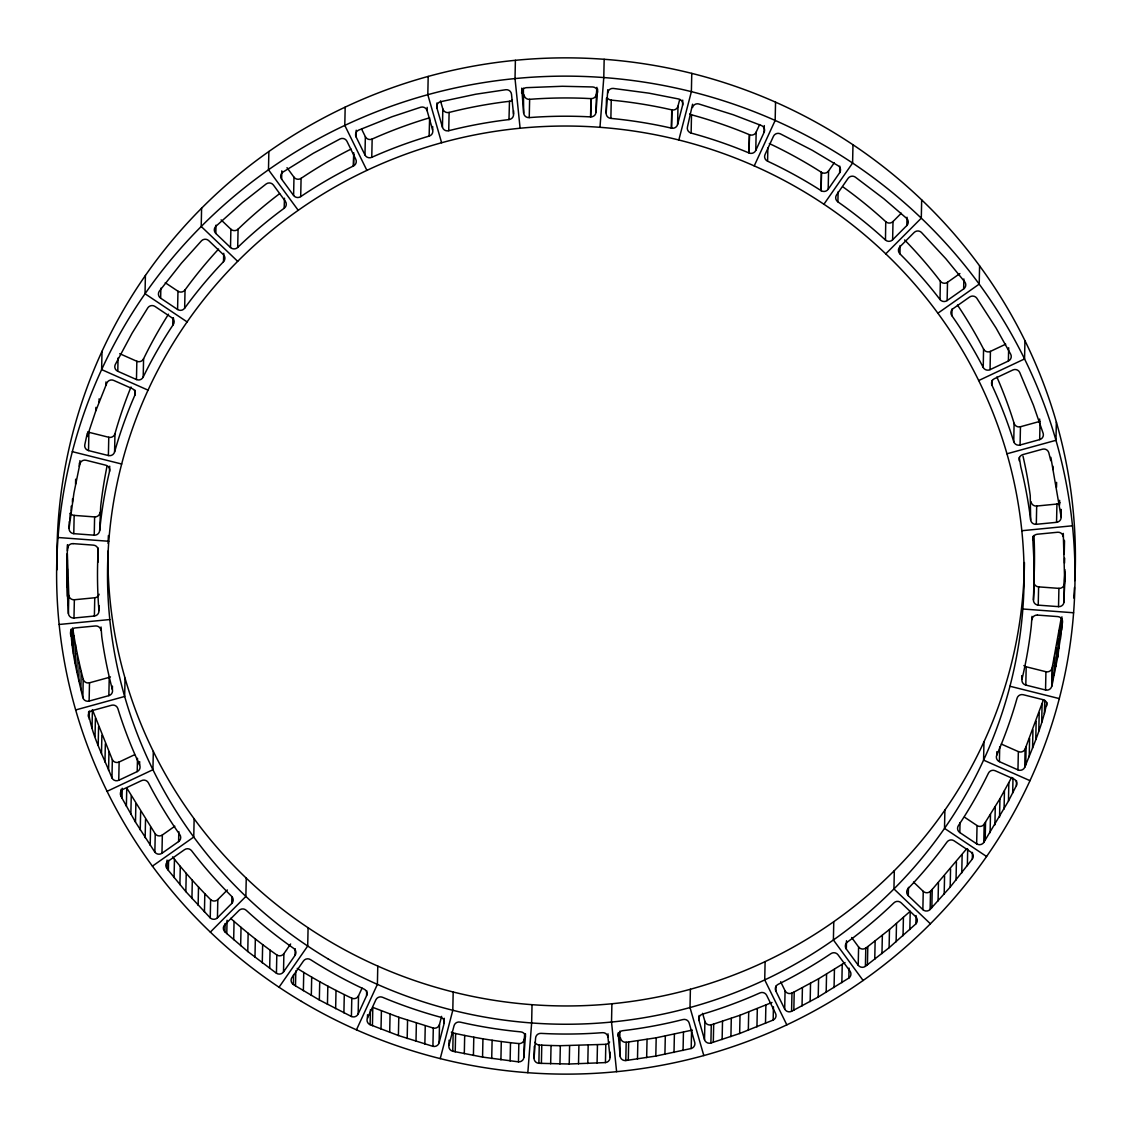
<?xml version="1.0" encoding="UTF-8"?>
<svg xmlns="http://www.w3.org/2000/svg" width="1132" height="1132" viewBox="0 0 1132 1132"><rect width="100%" height="100%" fill="white"/><g stroke="black" fill="none" stroke-linecap="round" stroke-linejoin="round"><path stroke-width="1.5" d="M99.036 605.592L98.937 610.572A5.094 4.995 1.2 0 1 94.381 616.034L73.976 618.015A5.094 4.995 1.2 0 1 68.401 613.544L67.085 587.168L67.269 554.029M68.401 613.544L68.783 595.276L67.34 553.746M1064.66 581.296L1063.288 533.398M67.142 559.887L67.467 544.648M66.944 578.07L67.326 559.802M67.481 550.789L67.694 545.001M67.085 587.168L67.467 568.901M67.382 596.267L67.764 577.999M69.08 528.319L73.92 493.142L79.891 463.865A5.094 4.995 1.2 0 1 86.074 460.257L105.814 465.21A5.094 4.995 1.2 0 1 109.592 471.167L108.205 477.18A468.308 458.913 1.2 0 0 100.309 524.583L99.673 530.583A5.094 4.995 1.2 0 1 94.225 535.181L73.778 533.667A5.094 4.995 1.2 0 1 69.08 528.319L69.222 521.682M67.849 605.351L68.231 587.083M69.986 520.154L70.127 513.504M71.132 511.126L71.245 506.145M72.448 502.127L72.519 498.802M112.45 686.162L112.379 689.487A5.094 4.995 1.2 0 1 108.856 695.642L89.117 701.076A5.094 4.995 1.2 0 1 82.834 697.609C77.641 675.153 71.5 652.428 70.948 629.307M73.778 533.667L74.16 515.4A5.094 4.995 1.2 0 1 70.283 513.15M72.08 644.971L72.434 628.359M75.547 484.185L75.66 479.204M73.976 618.015L74.358 599.748A5.094 4.995 1.2 0 1 68.783 595.276M73.523 653.956L73.905 635.689L72.703 628.189M75.108 662.928L75.49 644.646L73.905 635.689M79.297 466.37L79.367 463.045M79.863 463.964L79.933 460.639M76.863 671.856L77.245 653.588L75.49 644.646M78.773 680.757L79.155 662.489L77.245 653.588M80.839 689.629L81.221 671.361L79.155 662.489M88.522 450.578A5.094 4.995 1.2 0 1 84.843 444.508L87.263 433.301M82.834 697.609L83.216 679.341L81.221 671.361M87.673 431.83A5.094 4.995 1.2 0 0 88.904 432.311L88.522 450.578L108.389 455.545A5.094 4.995 1.2 0 0 114.587 451.951L116.271 446.15A468.308 458.913 1.2 0 1 132.444 400.813L134.878 395.139A5.094 4.995 1.2 0 0 132.218 388.616L113.653 380.394A5.094 4.995 1.2 0 0 106.917 382.885L95.852 410.69L87.192 436.627M139.661 761.61L139.59 764.921A5.094 4.995 1.2 0 1 137.213 771.585L118.747 780.288A5.094 4.995 1.2 0 1 111.955 777.953C103.465 756.431 91.324 734.951 88.551 711.929M89.117 701.076L89.499 682.794A5.094 4.995 1.2 0 1 83.216 679.341M89.187 719.273L89.357 710.967M95.852 410.69L95.923 407.378M94.225 535.181L94.607 516.914L74.16 515.4M92.032 727.933L92.414 709.665L112.337 759.685L111.955 777.953M94.381 616.034L94.763 597.767A5.094 4.995 1.2 0 0 99.121 594.243M99.05 402.157L99.121 398.832M102.007 351.33L101.625 369.598L148.037 390.144M95.031 736.536L95.413 718.268M99.673 530.583L100.691 506.315A468.308 458.913 1.2 0 1 106.917 466.752M98.187 745.097L98.583 726.829M112.379 689.487L110.865 683.629A468.308 458.913 1.2 0 1 101.753 636.425L101.031 626.987M105.884 385.248L105.955 381.923M101.498 753.601L101.88 735.333M108.389 455.545L108.771 437.277A5.094 4.995 1.2 0 0 114.969 433.683L116.653 427.868A468.308 458.913 1.2 0 1 131.001 387.002M109.563 471.294L109.705 466.186M104.965 762.048L105.347 743.781M108.856 695.642L109.238 677.375A5.094 4.995 1.2 0 0 110.455 676.865M114.587 451.951L114.969 433.683M108.573 770.439L108.955 752.172M173.408 317.922L173.267 324.573L169.857 329.752A468.308 458.913 1.2 0 0 145.886 371.621L143.198 377.055A5.094 4.995 1.2 0 1 136.463 379.545L117.785 371.268L118.053 357.981M118.747 780.288L119.129 762.02L134.524 754.761M120.898 796.008L121.039 789.358M122.03 798.202L120.855 795.909A5.094 4.995 1.2 0 1 123.232 789.245L141.571 780.613A5.094 4.995 1.2 0 1 148.377 782.806L151.264 788.282A468.308 458.913 1.2 0 0 176.309 829.6L179.762 834.595A5.094 4.995 1.2 0 1 178.601 841.557L161.961 853.273A5.094 4.995 1.2 0 1 154.858 852.141L135.486 822.115L122.03 798.202L122.242 788.24M125.044 678.21L124.661 696.477L75.646 709.962M134.835 395.252L134.991 390.158M126.374 806.253L126.756 787.985L155.24 833.859L154.858 852.141M136.463 379.545L136.845 361.278L119.723 353.693M130.859 814.219L131.241 795.952M143.198 377.055L143.58 358.787L146.269 353.354A468.308 458.913 1.2 0 1 168.498 314.187M145.405 275.486L145.023 293.754L187.105 321.898M135.486 822.115L135.868 803.847M137.213 771.585L137.496 758.298M140.255 829.926L140.637 811.658M145.151 837.652L145.533 819.384M160.645 298.169A5.094 4.995 1.2 0 1 159.301 291.221L181.445 263.148L201.553 240.734A5.094 4.995 1.2 0 1 208.755 240.649L223.329 254.587A5.094 4.995 1.2 0 1 223.57 261.605L219.297 266.133A468.308 458.913 1.2 0 0 188.266 303.291L184.657 308.187A5.094 4.995 1.2 0 1 177.583 309.489L160.645 298.169L160.857 288.193M150.188 845.307L150.57 827.039M153.315 751.45L152.933 769.718L107.059 791.339M161.961 853.273L162.343 835.006L174.823 826.218M173.196 324.672L173.338 318.021M177.583 309.489L177.965 291.221L165.258 282.731M166.857 868.386L167.041 860.094M231.89 896.799L231.749 903.449L217.443 917.811A5.094 4.995 1.2 0 1 210.241 917.896L185.846 891.62L168.371 870.367L168.583 860.405M184.657 308.187L185.04 289.919L188.648 285.023A468.308 458.913 1.2 0 1 218.589 249.054M174.073 877.555L174.455 859.287L172.559 856.882M178.601 841.557L178.814 831.596M179.903 884.644L180.285 866.362L174.455 859.287M185.846 891.62L186.228 873.352L180.285 866.362M201.595 208.203L201.213 226.471L237.678 261.336M191.931 898.511L192.313 880.243L186.228 873.352M194.138 818.776L193.756 837.043L152.41 866.15M198.128 905.289L198.51 887.021L192.313 880.243M215.816 233.461A5.094 4.995 1.2 0 1 215.731 226.414L242.517 202.529L266.289 183.879A5.094 4.995 1.2 0 1 273.406 185.025L285.292 201.227A5.094 4.995 1.2 0 1 284.274 208.189L279.264 211.91A468.308 458.913 1.2 0 0 242.121 243.21L237.692 247.427A5.094 4.995 1.2 0 1 230.489 247.498L215.816 233.461L216 225.155M204.439 911.967L204.821 893.686L198.51 887.021M223.485 261.704L223.74 253.313M210.241 917.896L210.623 899.629L204.821 893.686M230.504 247.498L230.886 229.23L221.094 219.877M217.443 917.811L217.825 899.544L227.362 889.964M237.692 247.427L238.088 229.145L242.503 224.943A468.308 458.913 1.2 0 1 279.646 193.643M224.943 931.862L225.126 923.556M295.197 948.701L295.056 955.351L283.509 971.935A5.094 4.995 1.2 0 1 276.434 973.251L247.767 951.517L226.782 933.546L227.065 920.259M233.673 939.659L234.055 921.391L230.603 918.335M240.663 945.644L241.045 927.377L234.055 921.391M246.252 878.149L245.87 896.417L210.326 932.117M247.767 951.517L248.149 933.249L241.045 927.377M268.864 151.504L268.482 169.786L298.225 210.311M254.969 957.262L255.351 938.994L248.149 933.249M262.27 962.893L262.652 944.612L255.351 938.994M281.627 179.153A5.094 4.995 1.2 0 1 282.788 172.191L313.408 153.23L340.138 138.911A5.094 4.995 1.2 0 1 346.93 141.245L355.759 159.23A5.094 4.995 1.2 0 1 353.538 165.909L347.949 168.725A468.308 458.913 1.2 0 0 305.81 193.232L300.702 196.614A5.094 4.995 1.2 0 1 293.598 195.468L281.627 179.153L281.797 170.847M284.174 208.26L284.486 198.213M269.671 968.384L270.053 950.116L262.652 944.612M276.434 973.251L276.816 954.983L270.053 950.116M293.598 195.468L293.98 177.2L287.004 167.678M283.509 971.935L283.891 953.668L290.627 943.989M300.702 196.614L301.084 178.347L306.192 174.965A468.308 458.913 1.2 0 1 348.331 150.457L351.062 149.07M293.386 984.5L293.598 974.539M366.683 990.712L366.584 995.693L358.151 1014.003A5.094 4.995 1.2 0 1 351.415 1016.494L319.337 999.981L295.494 985.845L295.806 970.902M303.362 990.698L303.744 972.43L297.192 968.384M308.088 927.759L307.706 946.027L279.024 987.231M311.314 995.41L311.696 977.128L303.744 972.43M319.337 999.981L319.719 981.713L311.696 977.128M345.175 107.13L344.793 125.397L366.895 170.38M327.445 1004.409L327.827 986.142L319.719 981.713M335.638 1008.711L336.02 990.443L327.827 986.142M353.425 165.965L353.708 152.679M353.538 165.909L353.778 154.277M432.693 126.543L432.622 129.869A5.094 4.995 1.2 0 1 429.24 136.066L423.241 137.878A468.308 458.913 1.2 0 0 377.395 154.843L371.763 157.306A5.094 4.995 1.2 0 1 364.971 154.971L356.071 136.873L356.212 130.222M343.902 1012.857L344.284 994.589L336.02 990.443M364.971 154.971L365.353 136.703L361.646 129.161M351.415 1016.494L351.797 998.226L344.284 994.589M371.763 157.306L372.159 139.038L377.777 136.576A468.308 458.913 1.2 0 1 423.623 119.61L429.622 117.799L429.127 136.095M358.151 1014.003L358.533 995.736L362.056 988.109M444.268 1018.291L444.168 1023.271L439.117 1042.742A5.094 4.995 1.2 0 1 432.919 1046.336L398.407 1035.525L370.008 1024.658A5.094 4.995 1.2 0 1 367.461 1018.05L367.532 1014.739M370.107 1024.701L370.419 1009.758M372.428 1025.663L372.81 1007.395L398.789 1017.258L433.301 1028.068A5.094 4.995 1.2 0 0 439.499 1024.474L441.593 1016.352M377.777 966.091L377.395 984.359L356.453 1029.837M381.017 1029.101L381.413 1010.834M389.691 1032.384L390.073 1014.116M398.407 1035.525L398.789 1017.258M407.18 1038.511L407.562 1020.243M432.622 129.869L427.104 110.667L427.174 107.342M428.193 76.424L427.811 94.692L441.607 142.745M415.996 1041.355L416.378 1023.087M513.603 110.724L513.532 114.035A5.094 4.995 1.2 0 1 509.103 119.553L502.863 120.332A468.308 458.913 1.2 0 0 454.71 129.232L448.725 130.704A5.094 4.995 1.2 0 1 442.442 127.251L436.895 107.908L436.994 102.913M442.442 127.237L442.824 108.969L440.518 100.918M424.868 1044.044L425.25 1025.762M448.725 130.704L449.107 112.436A5.094 4.995 1.2 0 1 442.824 108.969M432.919 1046.336L433.301 1028.068M439.117 1042.742L439.499 1024.474M525.517 1033.912L523.918 1057.26A5.094 4.995 1.2 0 1 518.456 1061.858L482.557 1057.09L452.673 1051.218A5.094 4.995 1.2 0 1 448.994 1045.147L449.107 1040.167M453.182 992L452.8 1010.268L440.235 1058.618M452.772 1051.232L453.154 1032.964M455.22 1051.798L455.602 1033.53L453.055 1032.95A5.094 4.995 1.2 0 1 451.328 1032.143M464.304 1053.722L464.686 1035.44L455.602 1033.53M473.417 1055.477L473.799 1037.209L464.686 1035.44M482.557 1057.09L482.94 1038.822L473.799 1037.209M508.976 119.568L509.485 101.286A5.094 4.995 1.2 0 0 512.414 99.899M491.713 1058.533L492.109 1040.266L482.94 1038.822M515.4 60.307L515.018 78.575L520.097 128.241M500.91 1059.835L501.292 1041.553L492.109 1040.266M597.611 89.004L596.026 112.21A5.094 4.995 1.2 0 1 590.692 116.893L584.409 116.596A468.308 458.913 1.2 0 0 535.394 117.162L529.238 117.601A5.094 4.995 1.2 0 1 523.663 113.129L521.725 88.154M523.677 113.129L523.366 88.183M529.238 117.601L529.635 99.319A5.094 4.995 1.2 0 1 524.045 94.847M510.122 1060.967L510.504 1042.699L501.292 1041.553M518.456 1061.858L518.838 1043.591A5.094 4.995 1.2 0 0 524.3 1038.992L524.682 1033.983M523.918 1057.26L524.3 1038.992M532.026 1004.678L531.644 1022.96L527.837 1072.712M534.318 1046.322L534.078 1057.953L535.592 1038.058A5.094 4.995 1.2 0 1 540.926 1033.374L547.209 1033.672A468.308 458.913 1.2 0 0 596.224 1033.106L602.365 1032.681A5.094 4.995 1.2 0 1 607.955 1037.153L609.992 1057.132A5.094 4.995 1.2 0 1 605.436 1062.594L569.226 1064.009L538.775 1063.302A5.094 4.995 1.2 0 1 534.063 1057.953M538.874 1063.316L539.257 1045.034M541.393 1063.443L541.775 1045.176L539.157 1045.034A5.094 4.995 1.2 0 1 534.955 1042.247M550.661 1063.797L551.043 1045.515L541.775 1045.176M559.944 1063.981L560.326 1045.699L605.818 1044.327A5.094 4.995 1.2 0 0 609.639 1041.992M569.226 1064.009L569.608 1045.727M590.564 116.893L590.946 98.626L584.791 98.328A468.308 458.913 1.2 0 0 535.776 98.894L529.635 99.319M590.692 116.893L591.074 98.626A5.094 4.995 1.2 0 0 596.408 93.942L596.918 87.32M596.026 112.21L596.408 93.942M578.509 1063.868L578.905 1045.6M604.163 59.288L603.78 77.556L599.974 127.322M682.723 100.14L682.624 105.12L677.601 124.463A5.094 4.995 1.2 0 1 671.517 128.157L665.375 126.798A468.308 458.913 1.2 0 0 616.997 119.016L610.87 118.393A5.094 4.995 1.2 0 1 606.172 113.044L606.483 98.088M606.172 113.044L607.771 89.683M587.791 1063.585L588.173 1045.317M610.87 118.393L611.252 100.125A5.094 4.995 1.2 0 1 607.375 97.876M597.073 1063.132L597.455 1044.864M605.436 1062.594L605.818 1044.327M607.941 1037.153L608.011 1033.827M609.992 1057.132L610.091 1052.152M611.903 1003.759L611.521 1022.026L616.6 1071.693M618.086 1036.233A5.094 4.995 1.2 0 1 622.515 1030.714L628.755 1029.936A468.308 458.913 1.2 0 0 676.908 1021.036L682.893 1019.564A5.094 4.995 1.2 0 1 689.176 1023.031L694.723 1042.374A5.094 4.995 1.2 0 1 691.199 1048.515L655.81 1056.071L625.685 1060.557A5.094 4.995 1.2 0 1 620.11 1056.085L618.157 1032.908M620.124 1056.085L619.827 1031.195M625.798 1060.543L626.18 1042.275A5.094 4.995 1.2 0 1 620.492 1037.818M628.288 1060.259L628.67 1041.978L656.192 1037.789L691.581 1030.247A5.094 4.995 1.2 0 0 692.218 1030.035M637.486 1059.014L637.868 1040.747M646.655 1057.613L647.051 1039.346M671.389 128.128L671.771 109.861L665.758 108.531A468.308 458.913 1.2 0 0 617.379 100.748L611.252 100.125M671.517 128.157L671.899 109.889A5.094 4.995 1.2 0 0 677.983 106.182L679.653 99.743M655.81 1056.071L656.192 1037.789M677.601 124.463L677.983 106.182M664.923 1054.359L665.305 1036.091M691.765 73.382L691.383 91.65L678.818 140M764.284 125.567L764.157 132.218L755.78 150.4A5.094 4.995 1.2 0 1 749.129 153.004L743.328 150.613A468.308 458.913 1.2 0 0 697.057 134.722L691.128 133.067L691.51 114.799A5.094 4.995 1.2 0 1 689.728 113.95M691.128 133.067A5.094 4.995 1.2 0 1 687.449 126.996L692.572 104.215M674.007 1052.491L674.389 1034.224M683.063 1050.468L683.445 1032.2M690.393 989.255L690.011 1007.537L703.807 1055.576M691.199 1048.515L691.581 1030.247M698.996 1020.399A5.094 4.995 1.2 0 1 702.378 1014.201L708.377 1012.39A468.308 458.913 1.2 0 0 754.223 995.424L759.841 992.962A5.094 4.995 1.2 0 1 766.647 995.297L775.547 1013.409A5.094 4.995 1.2 0 1 773.17 1020.059L739.649 1033.516L710.797 1043.067A5.094 4.995 1.2 0 1 704.5 1039.615L698.996 1020.399L699.095 1015.418M704.514 1039.615L704.896 1021.333L702.59 1013.338M710.896 1043.039L711.278 1024.771A5.094 4.995 1.2 0 1 704.882 1021.347M713.302 1042.317L713.684 1024.05L740.031 1015.248L772.01 1002.457M722.131 1039.544L722.513 1021.262M691.51 114.799L697.439 116.454A468.308 458.913 1.2 0 1 743.71 132.345L749.398 134.68L749.016 152.962L749.511 134.736A5.094 4.995 1.2 0 0 756.162 132.119L759.643 124.548M730.918 1036.601L731.3 1018.333M755.78 150.4L756.162 132.119M739.649 1033.516L740.031 1015.248M748.323 1030.276L748.705 1012.008M839.788 166.121L839.647 172.757L828.185 189.242A5.094 4.995 1.2 0 1 821.167 190.671L815.889 187.332A468.308 458.913 1.2 0 0 773.128 163.815L767.581 161.169L767.864 147.882M775.547 102.163L775.165 120.431L754.223 165.909M756.94 1026.894L757.322 1008.626M765.105 961.62L764.723 979.888L786.825 1024.87M765.501 1023.37L765.883 1005.103M773.17 1020.059L773.439 1006.773M775.844 991.038A5.094 4.995 1.2 0 1 778.08 984.359L783.669 981.543A468.308 458.913 1.2 0 0 825.808 957.035L830.916 953.653A5.094 4.995 1.2 0 1 838.02 954.8L849.991 971.114A5.094 4.995 1.2 0 1 848.83 978.076L818.21 997.037L791.48 1011.357A5.094 4.995 1.2 0 1 784.688 1009.022L775.844 991.038L775.958 986.057M784.688 1009.022L785.07 990.755L780.656 981.755M791.579 1011.315L791.961 993.033M793.829 1010.197L794.211 991.929L818.592 978.77L845.024 962.554M802.036 1005.952L802.418 987.684M821.068 190.6L821.45 172.333L816.271 169.064A468.308 458.913 1.2 0 0 773.51 145.533L769.35 143.566M821.167 190.671L821.45 172.333M810.158 1001.565L810.54 983.298M828.185 189.242L828.567 170.96L834.298 162.725M818.21 997.037L818.592 978.77M907.015 217.231L906.831 225.523L892.624 239.8A5.094 4.995 1.2 0 1 885.465 240.026L880.837 235.838A468.308 458.913 1.2 0 0 842.901 205.401L837.906 201.864L838.104 191.888M826.176 992.368L826.558 974.1M833.775 921.689L833.393 939.956L863.136 980.496M834.058 987.571L834.44 969.303M852.976 144.769L852.594 163.036L823.912 204.241M841.854 982.647L842.236 964.379M916.071 915.562L915.887 923.868L889.101 947.739L865.329 966.388A5.094 4.995 1.2 0 1 858.212 965.242L846.326 949.041L846.495 940.734M848.83 978.076L849.042 968.115M858.212 965.242L858.594 946.975L851.66 937.522M865.4 966.332L865.796 948.064M867.423 964.846L867.805 946.578L889.483 929.471L910.213 911.274L909.831 929.542M885.465 240.026L885.748 221.674L881.22 217.57A468.308 458.913 1.2 0 0 843.283 187.134M874.753 959.271L875.135 941.003M892.624 239.8L893.007 221.532L901.298 213.212M881.969 953.568L882.352 935.301M963.87 278.953L963.657 288.929L947.13 300.56A5.094 4.995 1.2 0 1 940.027 299.555L936.221 294.645A468.308 458.913 1.2 0 0 904.242 258.223L899.954 253.879L900.124 245.573M889.101 947.739L889.483 929.471M894.322 870.664L893.94 888.931L930.405 923.797M896.119 941.796L896.502 923.528M903.039 935.725L903.421 917.458M921.674 199.883L921.292 218.151L885.748 253.851M972.459 852.396L972.317 859.047L950.173 887.12L930.065 909.534A5.094 4.995 1.2 0 1 922.849 909.619L908.288 895.681L908.458 887.375M922.863 909.619L923.245 891.351L913.524 882.054M940.027 299.555L940.338 281.189L936.603 276.378A468.308 458.913 1.2 0 0 904.624 239.956M930.136 909.463L930.518 891.195M931.848 907.666L932.23 889.398L966.813 848.604M947.13 300.56L947.512 282.293L959.908 273.562M938.074 900.916L938.456 882.649M951.856 315.672A5.094 4.995 1.2 0 1 953.017 308.711L969.657 296.994A5.094 4.995 1.2 0 1 976.76 298.14L996.132 328.153L1010.763 354.358A5.094 4.995 1.2 0 1 1008.386 361.023L990.047 369.655A5.094 4.995 1.2 0 1 983.227 367.461L980.354 361.985A468.308 458.913 1.2 0 0 955.309 320.667L951.856 315.672L951.998 309.022M944.895 810.102L944.513 828.369L986.595 856.514M944.187 894.068L944.569 875.8M950.173 887.12L950.555 868.852M956.031 880.073L956.413 861.792M1016.494 780.613L1016.394 785.594L1008.456 801.06L983.736 842.519A5.094 4.995 1.2 0 1 976.647 843.835L959.823 832.572L960.035 822.61M961.761 872.913L962.143 854.646M979.59 265.85L979.208 284.118L937.862 313.224M967.365 865.669L967.704 849.057M983.227 367.461L983.567 349.08L980.737 343.718A468.308 458.913 1.2 0 0 957.502 305.074M976.647 843.835L977.043 825.553L964.422 817.12M990.047 369.655L990.429 351.387L1005.711 344.185M983.963 741.856L983.581 760.124L1029.993 780.67M992.028 385.347A5.094 4.995 1.2 0 1 994.405 378.682L1012.871 369.98A5.094 4.995 1.2 0 1 1019.663 372.315L1033.417 405.171L1043.195 433.457A5.094 4.995 1.2 0 1 1039.671 439.612L1020.073 445.003A5.094 4.995 1.2 0 1 1013.748 441.678L1011.895 435.792A468.308 458.913 1.2 0 0 994.547 390.851L992.028 385.347L992.127 380.366M983.793 842.434L984.175 824.167L999.938 798.753L1011.654 777.387M985.165 840.369L985.548 822.101M990.104 832.671L990.486 814.403M994.901 824.888L995.283 806.621M1046.845 702.434C1042.614 724.82 1033.219 746.243 1024.701 767.383A5.094 4.995 1.2 0 1 1017.965 769.873L999.4 761.652A5.094 4.995 1.2 0 1 996.74 755.143L996.853 751.705M999.4 761.652L999.712 746.71M1008.386 361.009L1008.669 347.722M999.556 817.021L999.938 798.753M1004.07 809.083L1004.452 790.815M1013.748 441.678L1014.102 423.297L1012.277 417.524A468.308 458.913 1.2 0 0 996.882 376.998M1008.456 801.06L1008.838 782.792M1061.25 510.122L1061.109 516.758A5.094 4.995 1.2 0 1 1056.552 522.333L1036.304 524.3A5.094 4.995 1.2 0 1 1030.658 519.956L1029.865 513.843A468.308 458.913 1.2 0 0 1020.753 466.639L1019.309 457.455M1012.687 792.966L1012.999 778.009M1020.073 445.003L1020.456 426.736A5.094 4.995 1.2 0 1 1014.131 423.41L1014.102 423.297M1024.941 340.661L1024.559 358.929L978.685 380.55M1017.965 769.873L1018.347 751.606L1001.339 744.078M1022.097 675.776L1022.026 679.101A5.094 4.995 1.2 0 0 1025.804 685.072L1045.543 689.996A5.094 4.995 1.2 0 0 1051.727 686.402L1057.698 657.126L1062.538 621.949A5.094 4.995 1.2 0 0 1057.84 616.6L1037.393 615.086M1022.125 675.663L1022.054 678.974L1023.413 673.087A468.308 458.913 1.2 0 0 1031.309 625.685L1032.002 616.36M1025.804 685.072L1026.186 666.79A5.094 4.995 1.2 0 1 1023.88 665.574M1024.743 767.298L1025.125 749.016L1043.449 699.717M1030.658 519.956L1030.247 495.575A468.308 458.913 1.2 0 0 1023.003 456.168M1025.734 765.02L1026.116 746.752M1063.995 602.04A5.094 4.995 1.2 0 1 1058.533 606.653L1038.228 605.139A5.094 4.995 1.2 0 1 1033.445 599.903L1033.757 593.748A468.308 458.913 1.2 0 0 1033.134 545.723L1032.752 536.37M1029.229 756.601L1029.611 738.333M1033.445 599.903L1034.139 575.481A468.308 458.913 1.2 0 0 1033.969 535.45M1036.304 524.3L1036.686 506.032A5.094 4.995 1.2 0 1 1031.04 501.688L1031.04 501.688M1032.568 748.111L1032.95 729.843M1039.586 422.335L1039.657 419.024M1039.671 439.612L1040.025 423M1038.228 605.139L1038.61 586.871A5.094 4.995 1.2 0 1 1033.827 581.636L1033.841 581.508M1035.766 739.578L1036.148 721.31M1038.808 730.975L1039.19 712.707M1041.695 722.343L1042.077 704.062M1044.426 713.641L1044.709 700.354M1045.543 689.996L1045.926 671.729A5.094 4.995 1.2 0 0 1052.109 668.135L1061.25 617.86M1061.123 516.871L1050.85 457.314M1052.845 469.511L1052.916 466.186M1056.354 422.038L1055.972 440.306L1006.956 453.791M1051.755 686.303L1052.137 668.036M1052.321 683.912L1052.703 665.63M1056.51 487.354L1056.609 482.359M1056.552 522.319L1056.934 504.051A5.094 4.995 1.2 0 0 1059.948 502.693M1054.274 675.012L1054.656 656.744M1056.071 666.083L1056.453 647.815M1059.538 505.297L1059.637 500.316M1058.533 606.639L1058.915 588.371L1038.61 586.871M1057.698 657.126L1058.08 638.858M1060.811 514.31L1060.91 509.329M1059.17 648.155L1059.552 629.873M1060.486 639.141L1060.868 620.874M1061.632 630.114L1061.915 616.827M1063.769 544.917L1063.868 539.936M1064.236 554.001L1064.519 540.714M1064.533 563.099L1064.646 558.118M1063.995 601.941L1064.901 569.665M1063.995 602.04L1064.858 572.113L1064.377 583.772A5.094 4.995 1.2 0 1 1058.915 588.371M448.994 1045.147L454.017 1025.818A5.094 4.995 1.2 0 1 460.101 1022.111L466.243 1023.469A468.308 458.913 1.2 0 0 514.621 1031.252L520.748 1031.875A5.094 4.995 1.2 0 1 525.446 1037.237M996.74 755.143L999.174 749.455A468.308 458.913 1.2 0 0 1015.347 704.132L1017.031 698.317A5.094 4.995 1.2 0 1 1023.229 694.723L1043.096 699.689A5.094 4.995 1.2 0 1 1046.775 705.76M367.461 1018.05L375.838 999.881A5.094 4.995 1.2 0 1 382.489 997.264L388.29 999.655A468.308 458.913 1.2 0 0 434.561 1015.546L440.49 1017.201A5.094 4.995 1.2 0 1 444.168 1023.271M932.23 889.398L930.447 891.266A5.094 4.995 1.2 0 1 923.245 891.351M867.805 946.578L865.711 948.121A5.094 4.995 1.2 0 1 858.594 946.975M794.211 991.929L791.862 993.089A5.094 4.995 1.2 0 1 785.07 990.755M711.179 1024.8L713.684 1024.05M89.499 682.794L109.238 677.375M1020.456 426.736L1040.053 421.345M449.107 112.436L455.092 110.964A468.308 458.913 1.2 0 1 503.245 102.064L509.485 101.286M626.081 1042.289L628.67 1041.978M74.358 599.748L94.763 597.767M1036.686 506.032L1056.934 504.051M59.133 624.482L109.804 619.544M1021.814 530.724L1072.485 525.786M551.043 1045.515L560.326 1045.699M58.015 537.502L108.799 541.266M1022.819 609.002L1073.603 612.766M73.085 543.629L93.39 545.129A5.094 4.995 1.2 0 1 98.173 550.364L97.861 556.519A468.308 458.913 1.2 0 0 98.484 604.559L98.937 610.572M510.504 1042.699L518.838 1043.591M88.904 432.311L108.771 437.277M1026.186 666.79L1045.926 671.729M72.321 451.668L121.676 464.021M1009.942 686.247L1059.297 698.6M295.494 985.845L293.301 984.444A5.094 4.995 1.2 0 1 291.957 977.51L303.433 961.04A5.094 4.995 1.2 0 1 310.451 959.596L315.729 962.936A468.308 458.913 1.2 0 0 358.49 986.467L364.037 989.099A5.094 4.995 1.2 0 1 366.584 995.707M226.782 933.546L224.872 931.792A5.094 4.995 1.2 0 1 224.773 924.731L238.994 910.468A5.094 4.995 1.2 0 1 246.153 910.241L250.78 914.43A468.308 458.913 1.2 0 0 288.717 944.866L293.712 948.418A5.094 4.995 1.2 0 1 295.056 955.351M885.748 221.674L885.847 221.759A5.094 4.995 1.2 0 0 893.007 221.532M168.371 870.367L166.8 868.315A5.094 4.995 1.2 0 1 167.96 861.339L184.488 849.707A5.094 4.995 1.2 0 1 191.591 850.712L195.397 855.622A468.308 458.913 1.2 0 0 227.376 892.044L231.664 896.388A5.094 4.995 1.2 0 1 231.763 903.449M940.338 281.189L940.409 281.288A5.094 4.995 1.2 0 0 947.512 282.293M983.567 349.08L983.623 349.194A5.094 4.995 1.2 0 0 990.429 351.387M139.59 764.921L137.071 759.416A468.308 458.913 1.2 0 1 119.723 714.476L117.87 708.59A5.094 4.995 1.2 0 0 111.544 705.264L91.947 710.655A5.094 4.995 1.2 0 0 88.423 716.811M1050.779 460.639L1048.784 452.659A5.094 4.995 1.2 0 0 1042.501 449.192L1022.762 454.625A5.094 4.995 1.2 0 0 1019.239 460.781M70.807 635.958L70.495 633.411A5.094 4.995 1.2 0 1 75.052 627.935L95.314 625.968A5.094 4.995 1.2 0 1 100.96 630.312L100.974 630.439M513.532 114.035L511.494 94.182A5.094 4.995 1.2 0 0 505.919 89.711L475.808 94.211L440.419 101.753A5.094 4.995 1.2 0 0 436.895 107.908M57.152 569.707A509.216 499 1.2 0 1 571.306 57.888A509.216 499 1.2 0 1 1074.848 580.589M1074.466 587.536A509.216 499 1.2 0 1 1073.716 597.965M1024.446 562.547A458.29 449.093 1.2 0 1 560.779 1005.923A458.29 449.093 1.2 0 1 107.936 551.185M108.092 543.346A458.29 449.093 1.2 0 1 108.403 535.521M97.918 562.279A468.308 458.913 1.2 0 1 97.96 547.86M217.825 899.544A5.094 4.995 1.2 0 1 210.623 899.629M238.074 229.145A5.094 4.995 1.2 0 1 230.886 229.23M283.891 953.668A5.094 4.995 1.2 0 1 276.816 954.969M358.547 995.736A5.094 4.995 1.2 0 1 351.797 998.226M100.055 512.315A5.094 4.995 1.2 0 1 94.607 516.914M185.04 289.919A5.094 4.995 1.2 0 1 177.965 291.221M143.58 358.787A5.094 4.995 1.2 0 1 136.845 361.278M117.77 371.282A5.094 4.995 1.2 0 1 115.223 364.674L132.062 333.247L147.882 307.748A5.094 4.995 1.2 0 1 154.971 306.432L171.795 317.696A5.094 4.995 1.2 0 1 173.267 324.573M67.623 548.228A5.094 4.995 1.2 0 1 73.085 543.629M162.343 835.006A5.094 4.995 1.2 0 1 155.24 833.859M119.129 762.02A5.094 4.995 1.2 0 1 112.337 759.685M984.118 824.252A5.094 4.995 1.2 0 1 977.029 825.568M1016.394 785.594A5.094 4.995 1.2 0 0 1013.833 779L995.155 770.722A5.094 4.995 1.2 0 0 988.42 773.213L985.731 778.646A468.308 458.913 1.2 0 1 961.761 820.53L958.351 825.709A5.094 4.995 1.2 0 0 959.823 832.572M1025.083 749.115A5.094 4.995 1.2 0 1 1018.347 751.606M1031.945 619.685A5.094 4.995 1.2 0 1 1037.393 615.086M1063.217 536.724A5.094 4.995 1.2 0 0 1057.642 532.252L1037.237 534.233A5.094 4.995 1.2 0 0 1032.681 539.695M372.159 139.038A5.094 4.995 1.2 0 1 365.353 136.703M356.071 136.873A5.094 4.995 1.2 0 1 358.448 130.208L391.969 116.752L420.821 107.2A5.094 4.995 1.2 0 1 427.118 110.653M301.084 178.347A5.094 4.995 1.2 0 1 293.98 177.2M692.501 107.526A5.094 4.995 1.2 0 1 698.699 103.932L733.211 114.742L761.61 125.61A5.094 4.995 1.2 0 1 764.157 132.218M837.906 201.864A5.094 4.995 1.2 0 1 836.562 194.916L848.109 178.332A5.094 4.995 1.2 0 1 855.184 177.031L883.851 198.751L906.746 218.476A5.094 4.995 1.2 0 1 906.845 225.537M828.567 170.96A5.094 4.995 1.2 0 1 821.549 172.404M767.581 161.169A5.094 4.995 1.2 0 1 765.034 154.575L773.467 136.264A5.094 4.995 1.2 0 1 780.203 133.774L812.281 150.287L838.317 165.824A5.094 4.995 1.2 0 1 839.661 172.757M521.626 93.135A5.094 4.995 1.2 0 1 526.182 87.673L562.392 86.273L592.843 86.966A5.094 4.995 1.2 0 1 597.555 92.315M607.7 93.008A5.094 4.995 1.2 0 1 613.162 88.409L649.061 93.178L678.945 99.05A5.094 4.995 1.2 0 1 682.624 105.12M899.954 253.879A5.094 4.995 1.2 0 1 899.855 246.833L914.175 232.456A5.094 4.995 1.2 0 1 921.377 232.371L945.772 258.648L964.818 281.953A5.094 4.995 1.2 0 1 963.657 288.929M972.317 859.047A5.094 4.995 1.2 0 0 970.973 852.099L954.035 840.779A5.094 4.995 1.2 0 0 946.96 842.081L943.352 846.977A468.308 458.913 1.2 0 1 912.321 884.134L908.133 888.563A5.094 4.995 1.2 0 0 908.288 895.681M915.887 923.853A5.094 4.995 1.2 0 0 915.802 916.807L901.114 902.77A5.094 4.995 1.2 0 0 893.926 902.855L889.497 907.057A468.308 458.913 1.2 0 1 852.354 938.357L847.443 942.008A5.094 4.995 1.2 0 0 846.326 949.041M301.452 1001.396A509.216 499 1.2 0 0 1074.891 586.673A509.216 499 1.2 0 0 321.078 137.34A509.216 499 1.2 0 0 301.452 1001.396M327.884 958.776A458.29 449.093 1.2 0 0 1023.993 585.513A458.29 449.093 1.2 0 0 345.557 181.12A458.29 449.093 1.2 0 0 327.884 958.776"/></g></svg>
